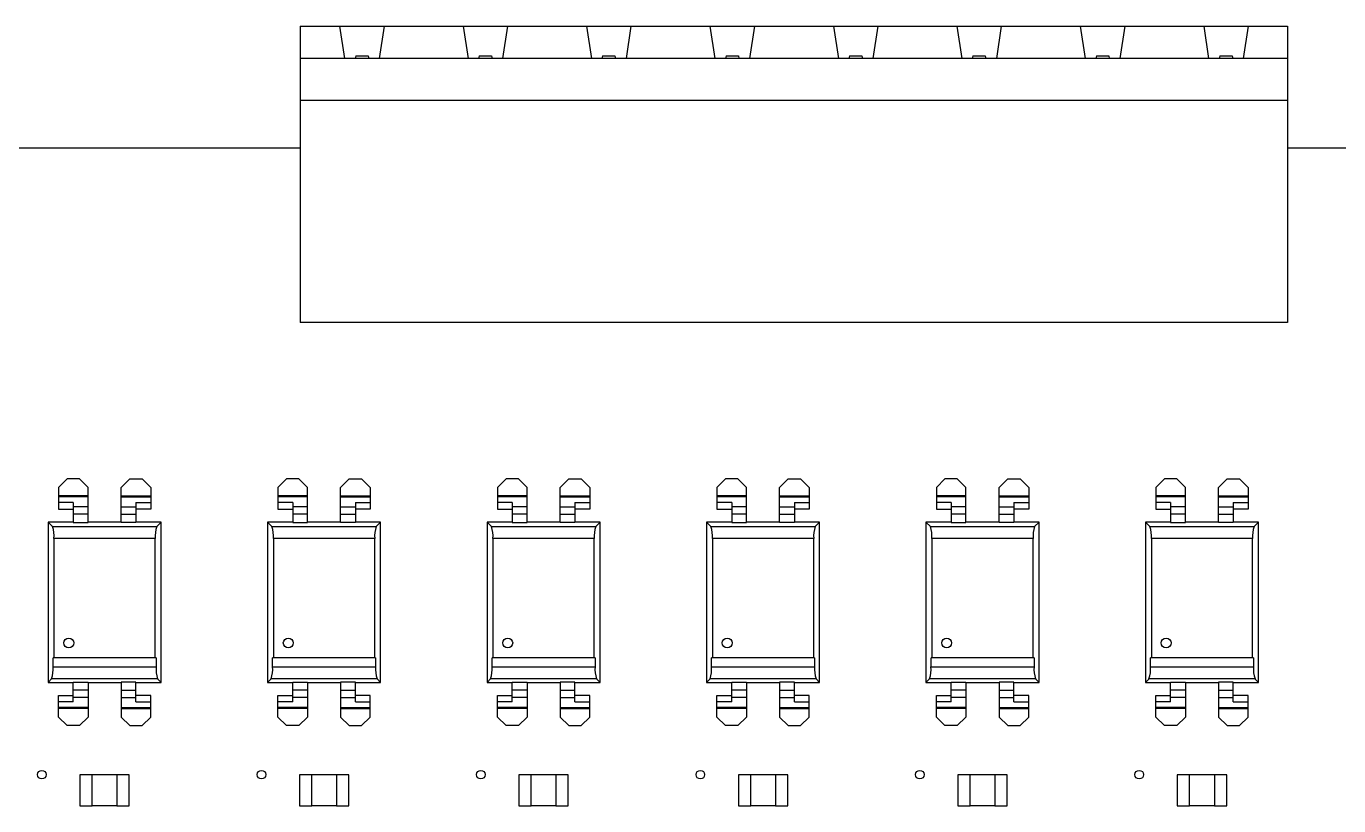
# Model space of a CAD drawing. Header units: millimetres. Extents: x 125 to 686, y 158 to 585.
# Drawn here: x 602.56 to 642.43, y 373.86 to 397.55 of the extents above; entities that cross this region are included whole.
import ezdxf

# ---------------------------------------------------------------- set-up
doc = ezdxf.new("R2010")
doc.units = ezdxf.units.MM

msp = doc.modelspace()

# ---------------------------------------------------------------- linework, layer by layer
at = {"color": 7, "linetype": 'Continuous', "lineweight": 25}
for p, q in [((610.876, 397.547), (610.876, 388.547)), ((610.876, 397.547), (640.876, 397.547)), ((612.076, 397.547), (612.226, 396.572)), ((613.426, 397.547), (613.276, 396.572)), ((615.826, 397.547), (615.976, 396.572)), ((617.176, 397.547), (617.026, 396.572)), ((619.576, 397.547), (619.726, 396.572)), ((620.926, 397.547), (620.776, 396.572)), ((623.326, 397.547), (623.476, 396.572)), ((624.676, 397.547), (624.526, 396.572)), ((627.076, 397.547), (627.226, 396.572)), ((628.426, 397.547), (628.276, 396.572)), ((630.826, 397.547), (630.976, 396.572)), ((632.176, 397.547), (632.026, 396.572)), ((634.576, 397.547), (634.726, 396.572)), ((635.926, 397.547), (635.776, 396.572)), ((638.326, 397.547), (638.476, 396.572)), ((639.676, 397.547), (639.526, 396.572)), ((640.876, 397.547), (640.876, 388.547)), ((640.876, 396.572), (610.876, 396.572)), ((612.564, 396.647), (612.545, 396.572)), ((612.564, 396.647), (612.939, 396.647)), ((612.939, 396.647), (612.958, 396.572)), ((616.314, 396.647), (616.295, 396.572)), ((616.314, 396.647), (616.689, 396.647)), ((616.689, 396.647), (616.708, 396.572)), ((620.064, 396.647), (620.045, 396.572)), ((620.064, 396.647), (620.439, 396.647)), ((620.439, 396.647), (620.458, 396.572)), ((623.814, 396.647), (623.795, 396.572)), ((623.814, 396.647), (624.189, 396.647)), ((624.189, 396.647), (624.208, 396.572)), ((627.564, 396.647), (627.545, 396.572)), ((627.564, 396.647), (627.939, 396.647)), ((627.939, 396.647), (627.958, 396.572)), ((631.314, 396.647), (631.295, 396.572)), ((631.314, 396.647), (631.689, 396.647)), ((631.689, 396.647), (631.708, 396.572)), ((635.064, 396.647), (635.045, 396.572)), ((635.064, 396.647), (635.439, 396.647)), ((635.439, 396.647), (635.458, 396.572)), ((638.814, 396.647), (638.795, 396.572)), ((638.814, 396.647), (639.189, 396.647)), ((639.189, 396.647), (639.208, 396.572)), ((610.876, 395.297), (640.876, 395.297)), ((610.876, 393.846), (573.646, 393.846)), ((644.214, 393.846), (640.876, 393.846)), ((640.876, 388.547), (610.876, 388.547)), ((603.534, 383.533), (603.796, 383.796)), ((604.171, 383.796), (603.796, 383.796)), ((604.171, 383.796), (604.434, 383.533)), ((605.701, 383.796), (605.439, 383.533)), ((605.701, 383.796), (606.076, 383.796)), ((606.339, 383.533), (606.076, 383.796)), ((610.201, 383.533), (610.464, 383.796)), ((610.839, 383.796), (610.464, 383.796)), ((610.839, 383.796), (611.101, 383.533)), ((612.369, 383.796), (612.106, 383.533)), ((612.369, 383.796), (612.744, 383.796)), ((613.006, 383.533), (612.744, 383.796)), ((616.869, 383.533), (617.131, 383.796)), ((617.506, 383.796), (617.131, 383.796)), ((617.506, 383.796), (617.769, 383.533)), ((619.036, 383.796), (618.774, 383.533)), ((619.036, 383.796), (619.411, 383.796)), ((619.674, 383.533), (619.411, 383.796)), ((623.536, 383.533), (623.799, 383.796)), ((624.174, 383.796), (623.799, 383.796)), ((624.174, 383.796), (624.436, 383.533)), ((625.704, 383.796), (625.441, 383.533)), ((625.704, 383.796), (626.079, 383.796)), ((626.341, 383.533), (626.079, 383.796)), ((630.204, 383.533), (630.466, 383.796)), ((630.841, 383.796), (630.466, 383.796)), ((630.841, 383.796), (631.104, 383.533)), ((632.371, 383.796), (632.109, 383.533)), ((632.371, 383.796), (632.746, 383.796)), ((633.009, 383.533), (632.746, 383.796)), ((636.871, 383.533), (637.134, 383.796)), ((637.509, 383.796), (637.134, 383.796)), ((637.509, 383.796), (637.771, 383.533)), ((639.039, 383.796), (638.776, 383.533)), ((639.039, 383.796), (639.414, 383.796)), ((639.676, 383.533), (639.414, 383.796)), ((603.534, 383.533), (603.534, 382.877)), ((604.434, 383.278), (603.534, 383.278)), ((604.434, 383.249), (603.534, 383.249)), ((604.434, 382.47), (604.434, 383.533)), ((605.439, 382.47), (605.439, 383.533)), ((605.439, 383.278), (606.339, 383.278)), ((605.439, 383.249), (606.339, 383.249)), ((606.339, 383.533), (606.339, 382.877)), ((610.201, 383.533), (610.201, 382.877)), ((611.101, 383.278), (610.201, 383.278)), ((611.101, 383.249), (610.201, 383.249)), ((611.101, 382.47), (611.101, 383.533)), ((612.106, 382.47), (612.106, 383.533)), ((612.106, 383.278), (613.006, 383.278)), ((612.106, 383.249), (613.006, 383.249)), ((613.006, 383.533), (613.006, 382.877)), ((616.869, 383.533), (616.869, 382.877)), ((617.769, 383.278), (616.869, 383.278)), ((617.769, 383.249), (616.869, 383.249)), ((617.769, 382.47), (617.769, 383.533)), ((618.774, 382.47), (618.774, 383.533)), ((618.774, 383.278), (619.674, 383.278)), ((618.774, 383.249), (619.674, 383.249)), ((619.674, 383.533), (619.674, 382.877)), ((623.536, 383.533), (623.536, 382.877)), ((624.436, 383.278), (623.536, 383.278)), ((624.436, 383.249), (623.536, 383.249)), ((624.436, 382.47), (624.436, 383.533)), ((625.441, 382.47), (625.441, 383.533)), ((625.441, 383.278), (626.341, 383.278)), ((625.441, 383.249), (626.341, 383.249)), ((626.341, 383.533), (626.341, 382.877)), ((630.204, 383.533), (630.204, 382.877)), ((631.104, 383.278), (630.204, 383.278)), ((631.104, 383.249), (630.204, 383.249)), ((631.104, 382.47), (631.104, 383.533)), ((632.109, 382.47), (632.109, 383.533)), ((632.109, 383.278), (633.009, 383.278)), ((632.109, 383.249), (633.009, 383.249)), ((633.009, 383.533), (633.009, 382.877)), ((636.871, 383.533), (636.871, 382.877)), ((637.771, 383.278), (636.871, 383.278)), ((637.771, 383.249), (636.871, 383.249)), ((637.771, 382.47), (637.771, 383.533)), ((638.776, 382.47), (638.776, 383.533)), ((638.776, 383.278), (639.676, 383.278)), ((638.776, 383.249), (639.676, 383.249)), ((639.676, 383.533), (639.676, 382.877)), ((603.984, 383.076), (603.534, 383.076)), ((603.534, 382.877), (603.984, 382.877)), ((603.984, 383.076), (603.984, 382.47)), ((604.434, 382.942), (603.984, 382.942)), ((605.439, 382.942), (605.889, 382.942)), ((605.889, 383.076), (605.889, 382.47)), ((605.889, 383.076), (606.339, 383.076)), ((606.339, 382.877), (605.889, 382.877)), ((610.651, 383.076), (610.201, 383.076)), ((610.201, 382.877), (610.651, 382.877)), ((610.651, 383.076), (610.651, 382.47)), ((611.101, 382.942), (610.651, 382.942)), ((612.106, 382.942), (612.556, 382.942)), ((612.556, 383.076), (612.556, 382.47)), ((612.556, 383.076), (613.006, 383.076)), ((613.006, 382.877), (612.556, 382.877)), ((617.319, 383.076), (616.869, 383.076)), ((616.869, 382.877), (617.319, 382.877)), ((617.319, 383.076), (617.319, 382.47)), ((617.769, 382.942), (617.319, 382.942)), ((618.774, 382.942), (619.224, 382.942)), ((619.224, 383.076), (619.224, 382.47)), ((619.224, 383.076), (619.674, 383.076)), ((619.674, 382.877), (619.224, 382.877)), ((623.986, 383.076), (623.536, 383.076)), ((623.536, 382.877), (623.986, 382.877)), ((623.986, 383.076), (623.986, 382.47)), ((624.436, 382.942), (623.986, 382.942)), ((625.441, 382.942), (625.891, 382.942)), ((625.891, 383.076), (625.891, 382.47)), ((625.891, 383.076), (626.341, 383.076)), ((626.341, 382.877), (625.891, 382.877)), ((630.654, 383.076), (630.204, 383.076)), ((630.204, 382.877), (630.654, 382.877)), ((630.654, 383.076), (630.654, 382.47)), ((631.104, 382.942), (630.654, 382.942)), ((632.109, 382.942), (632.559, 382.942)), ((632.559, 383.076), (632.559, 382.47)), ((632.559, 383.076), (633.009, 383.076)), ((633.009, 382.877), (632.559, 382.877)), ((637.321, 383.076), (636.871, 383.076)), ((636.871, 382.877), (637.321, 382.877)), ((637.321, 383.076), (637.321, 382.47)), ((637.771, 382.942), (637.321, 382.942)), ((638.776, 382.942), (639.226, 382.942)), ((639.226, 383.076), (639.226, 382.47)), ((639.226, 383.076), (639.676, 383.076)), ((639.676, 382.877), (639.226, 382.877)), ((603.219, 382.483), (603.219, 377.608)), ((603.353, 382.35), (603.219, 382.483)), ((603.984, 382.483), (603.219, 382.483)), ((604.434, 382.722), (603.984, 382.722)), ((603.984, 382.47), (604.434, 382.47)), ((605.439, 382.483), (604.434, 382.483)), ((605.439, 382.722), (605.889, 382.722)), ((605.889, 382.47), (605.439, 382.47)), ((606.654, 382.483), (605.889, 382.483)), ((606.52, 382.35), (606.654, 382.483)), ((606.654, 377.608), (606.654, 382.483)), ((609.886, 382.483), (609.886, 377.608)), ((610.02, 382.35), (609.886, 382.483)), ((610.651, 382.483), (609.886, 382.483)), ((611.101, 382.722), (610.651, 382.722)), ((610.651, 382.47), (611.101, 382.47)), ((612.106, 382.483), (611.101, 382.483)), ((612.106, 382.722), (612.556, 382.722)), ((612.556, 382.47), (612.106, 382.47)), ((613.321, 382.483), (612.556, 382.483)), ((613.187, 382.35), (613.321, 382.483)), ((613.321, 377.608), (613.321, 382.483)), ((616.554, 382.483), (616.554, 377.608)), ((616.688, 382.35), (616.554, 382.483)), ((617.319, 382.483), (616.554, 382.483)), ((617.769, 382.722), (617.319, 382.722)), ((617.319, 382.47), (617.769, 382.47)), ((618.774, 382.483), (617.769, 382.483)), ((618.774, 382.722), (619.224, 382.722)), ((619.224, 382.47), (618.774, 382.47)), ((619.989, 382.483), (619.224, 382.483)), ((619.855, 382.35), (619.989, 382.483)), ((619.989, 377.608), (619.989, 382.483)), ((623.221, 382.483), (623.221, 377.608)), ((623.355, 382.35), (623.221, 382.483)), ((623.986, 382.483), (623.221, 382.483)), ((624.436, 382.722), (623.986, 382.722)), ((623.986, 382.47), (624.436, 382.47)), ((625.441, 382.483), (624.436, 382.483)), ((625.441, 382.722), (625.891, 382.722)), ((625.891, 382.47), (625.441, 382.47)), ((626.656, 382.483), (625.891, 382.483)), ((626.522, 382.35), (626.656, 382.483)), ((626.656, 377.608), (626.656, 382.483)), ((629.889, 382.483), (629.889, 377.608)), ((630.023, 382.35), (629.889, 382.483)), ((630.654, 382.483), (629.889, 382.483)), ((631.104, 382.722), (630.654, 382.722)), ((630.654, 382.47), (631.104, 382.47)), ((632.109, 382.483), (631.104, 382.483)), ((632.109, 382.722), (632.559, 382.722)), ((632.559, 382.47), (632.109, 382.47)), ((633.324, 382.483), (632.559, 382.483)), ((633.19, 382.35), (633.324, 382.483)), ((633.324, 377.608), (633.324, 382.483)), ((636.556, 382.483), (636.556, 377.608)), ((636.69, 382.35), (636.556, 382.483)), ((637.321, 382.483), (636.556, 382.483)), ((637.771, 382.722), (637.321, 382.722)), ((637.321, 382.47), (637.771, 382.47)), ((638.776, 382.483), (637.771, 382.483)), ((638.776, 382.722), (639.226, 382.722)), ((639.226, 382.47), (638.776, 382.47)), ((639.991, 382.483), (639.226, 382.483)), ((639.857, 382.35), (639.991, 382.483)), ((639.991, 377.608), (639.991, 382.483)), ((603.353, 382.35), (606.52, 382.35)), ((610.02, 382.35), (613.187, 382.35)), ((616.688, 382.35), (619.855, 382.35)), ((623.355, 382.35), (626.522, 382.35)), ((630.023, 382.35), (633.19, 382.35)), ((636.69, 382.35), (639.857, 382.35)), ((603.398, 381.978), (603.398, 378.358)), ((606.475, 381.978), (603.398, 381.978)), ((606.475, 378.358), (606.475, 381.978)), ((613.142, 381.978), (610.065, 381.978)), ((610.065, 381.978), (610.065, 378.358)), ((613.142, 378.358), (613.142, 381.978)), ((616.733, 381.978), (616.733, 378.358)), ((619.81, 381.978), (616.733, 381.978)), ((619.81, 378.358), (619.81, 381.978)), ((623.4, 381.978), (623.4, 378.358)), ((626.477, 381.978), (623.4, 381.978)), ((626.477, 378.358), (626.477, 381.978)), ((630.068, 381.978), (630.068, 378.358)), ((633.145, 381.978), (630.068, 381.978)), ((633.145, 378.358), (633.145, 381.978)), ((636.735, 381.978), (636.735, 378.358)), ((639.812, 381.978), (636.735, 381.978)), ((639.812, 378.358), (639.812, 381.978)), ((603.372, 378.087), (603.372, 378.358)), ((606.501, 378.358), (603.372, 378.358)), ((603.372, 378.087), (606.501, 378.087)), ((606.501, 378.358), (606.501, 378.087)), ((610.039, 378.087), (610.039, 378.358)), ((613.168, 378.358), (610.039, 378.358)), ((610.039, 378.087), (613.168, 378.087)), ((613.168, 378.358), (613.168, 378.087)), ((619.836, 378.358), (616.707, 378.358)), ((616.707, 378.087), (616.707, 378.358)), ((616.707, 378.087), (619.836, 378.087)), ((619.836, 378.358), (619.836, 378.087)), ((626.503, 378.358), (623.374, 378.358)), ((623.374, 378.087), (623.374, 378.358)), ((623.374, 378.087), (626.503, 378.087)), ((626.503, 378.358), (626.503, 378.087)), ((630.042, 378.087), (630.042, 378.358)), ((633.171, 378.358), (630.042, 378.358)), ((630.042, 378.087), (633.171, 378.087)), ((633.171, 378.358), (633.171, 378.087)), ((636.709, 378.087), (636.709, 378.358)), ((639.838, 378.358), (636.709, 378.358)), ((636.709, 378.087), (639.838, 378.087)), ((639.838, 378.358), (639.838, 378.087)), ((603.326, 377.716), (603.219, 377.608)), ((603.219, 377.608), (603.984, 377.608)), ((606.546, 377.716), (603.326, 377.716)), ((603.984, 377.016), (603.984, 377.622)), ((603.984, 377.622), (604.434, 377.622)), ((604.434, 377.622), (604.434, 376.558)), ((604.434, 377.608), (605.439, 377.608)), ((605.889, 377.622), (605.439, 377.622)), ((605.439, 377.622), (605.439, 376.558)), ((605.889, 377.016), (605.889, 377.622)), ((605.889, 377.608), (606.654, 377.608)), ((606.546, 377.716), (606.654, 377.608)), ((609.994, 377.716), (609.886, 377.608)), ((609.886, 377.608), (610.651, 377.608)), ((613.214, 377.716), (609.994, 377.716)), ((610.651, 377.016), (610.651, 377.622)), ((610.651, 377.622), (611.101, 377.622)), ((611.101, 377.622), (611.101, 376.558)), ((611.101, 377.608), (612.106, 377.608)), ((612.556, 377.622), (612.106, 377.622)), ((612.106, 377.622), (612.106, 376.558)), ((612.556, 377.016), (612.556, 377.622)), ((612.556, 377.608), (613.321, 377.608)), ((613.214, 377.716), (613.321, 377.608)), ((616.661, 377.716), (616.554, 377.608)), ((616.554, 377.608), (617.319, 377.608)), ((619.881, 377.716), (616.661, 377.716)), ((617.319, 377.016), (617.319, 377.622)), ((617.319, 377.622), (617.769, 377.622)), ((617.769, 377.622), (617.769, 376.558)), ((617.769, 377.608), (618.774, 377.608)), ((619.224, 377.622), (618.774, 377.622)), ((618.774, 377.622), (618.774, 376.558)), ((619.224, 377.016), (619.224, 377.622)), ((619.224, 377.608), (619.989, 377.608)), ((619.881, 377.716), (619.989, 377.608)), ((623.329, 377.716), (623.221, 377.608)), ((623.221, 377.608), (623.986, 377.608)), ((626.549, 377.716), (623.329, 377.716)), ((623.986, 377.016), (623.986, 377.622)), ((623.986, 377.622), (624.436, 377.622)), ((624.436, 377.622), (624.436, 376.558)), ((624.436, 377.608), (625.441, 377.608)), ((625.891, 377.622), (625.441, 377.622)), ((625.441, 377.622), (625.441, 376.558)), ((625.891, 377.016), (625.891, 377.622)), ((625.891, 377.608), (626.656, 377.608)), ((626.549, 377.716), (626.656, 377.608)), ((629.996, 377.716), (629.889, 377.608)), ((629.889, 377.608), (630.654, 377.608)), ((633.216, 377.716), (629.996, 377.716)), ((630.654, 377.016), (630.654, 377.622)), ((630.654, 377.622), (631.104, 377.622)), ((631.104, 377.622), (631.104, 376.558)), ((631.104, 377.608), (632.109, 377.608)), ((632.559, 377.622), (632.109, 377.622)), ((632.109, 377.622), (632.109, 376.558)), ((632.559, 377.016), (632.559, 377.622)), ((632.559, 377.608), (633.324, 377.608)), ((633.216, 377.716), (633.324, 377.608)), ((636.664, 377.716), (636.556, 377.608)), ((636.556, 377.608), (637.321, 377.608)), ((639.884, 377.716), (636.664, 377.716)), ((637.321, 377.016), (637.321, 377.622)), ((637.321, 377.622), (637.771, 377.622)), ((637.771, 377.622), (637.771, 376.558)), ((637.771, 377.608), (638.776, 377.608)), ((639.226, 377.622), (638.776, 377.622)), ((638.776, 377.622), (638.776, 376.558)), ((639.226, 377.016), (639.226, 377.622)), ((639.226, 377.608), (639.991, 377.608)), ((639.884, 377.716), (639.991, 377.608)), ((603.534, 376.558), (603.534, 377.215)), ((603.534, 377.215), (603.984, 377.215)), ((604.434, 377.37), (603.984, 377.37)), ((605.439, 377.37), (605.889, 377.37)), ((606.339, 377.215), (605.889, 377.215)), ((606.339, 376.558), (606.339, 377.215)), ((610.201, 376.558), (610.201, 377.215)), ((610.201, 377.215), (610.651, 377.215)), ((611.101, 377.37), (610.651, 377.37)), ((612.106, 377.37), (612.556, 377.37)), ((613.006, 377.215), (612.556, 377.215)), ((613.006, 376.558), (613.006, 377.215)), ((616.869, 376.558), (616.869, 377.215)), ((616.869, 377.215), (617.319, 377.215)), ((617.769, 377.37), (617.319, 377.37)), ((618.774, 377.37), (619.224, 377.37)), ((619.674, 377.215), (619.224, 377.215)), ((619.674, 376.558), (619.674, 377.215)), ((623.536, 376.558), (623.536, 377.215)), ((623.536, 377.215), (623.986, 377.215)), ((624.436, 377.37), (623.986, 377.37)), ((625.441, 377.37), (625.891, 377.37)), ((626.341, 377.215), (625.891, 377.215)), ((626.341, 376.558), (626.341, 377.215)), ((630.204, 376.558), (630.204, 377.215)), ((630.204, 377.215), (630.654, 377.215)), ((631.104, 377.37), (630.654, 377.37)), ((632.109, 377.37), (632.559, 377.37)), ((633.009, 377.215), (632.559, 377.215)), ((633.009, 376.558), (633.009, 377.215)), ((636.871, 376.558), (636.871, 377.215)), ((636.871, 377.215), (637.321, 377.215)), ((637.771, 377.37), (637.321, 377.37)), ((638.776, 377.37), (639.226, 377.37)), ((639.676, 377.215), (639.226, 377.215)), ((639.676, 376.558), (639.676, 377.215)), ((603.984, 377.016), (603.534, 377.016)), ((604.434, 376.843), (603.534, 376.843)), ((604.434, 376.814), (603.534, 376.814)), ((604.434, 377.15), (603.984, 377.15)), ((605.439, 377.15), (605.889, 377.15)), ((605.439, 376.843), (606.339, 376.843)), ((605.439, 376.814), (606.339, 376.814)), ((605.889, 377.016), (606.339, 377.016)), ((610.651, 377.016), (610.201, 377.016)), ((611.101, 376.843), (610.201, 376.843)), ((611.101, 376.814), (610.201, 376.814)), ((611.101, 377.15), (610.651, 377.15)), ((612.106, 377.15), (612.556, 377.15)), ((612.106, 376.843), (613.006, 376.843)), ((612.106, 376.814), (613.006, 376.814)), ((612.556, 377.016), (613.006, 377.016)), ((617.319, 377.016), (616.869, 377.016)), ((617.769, 376.843), (616.869, 376.843)), ((617.769, 376.814), (616.869, 376.814)), ((617.769, 377.15), (617.319, 377.15)), ((618.774, 377.15), (619.224, 377.15)), ((618.774, 376.843), (619.674, 376.843)), ((618.774, 376.814), (619.674, 376.814)), ((619.224, 377.016), (619.674, 377.016)), ((623.986, 377.016), (623.536, 377.016)), ((624.436, 376.843), (623.536, 376.843)), ((624.436, 376.814), (623.536, 376.814)), ((624.436, 377.15), (623.986, 377.15)), ((625.441, 377.15), (625.891, 377.15)), ((625.441, 376.843), (626.341, 376.843)), ((625.441, 376.814), (626.341, 376.814)), ((625.891, 377.016), (626.341, 377.016)), ((630.654, 377.016), (630.204, 377.016)), ((631.104, 376.843), (630.204, 376.843)), ((631.104, 376.814), (630.204, 376.814)), ((631.104, 377.15), (630.654, 377.15)), ((632.109, 377.15), (632.559, 377.15)), ((632.109, 376.843), (633.009, 376.843)), ((632.109, 376.814), (633.009, 376.814)), ((632.559, 377.016), (633.009, 377.016)), ((637.321, 377.016), (636.871, 377.016)), ((637.771, 376.843), (636.871, 376.843)), ((637.771, 376.814), (636.871, 376.814)), ((637.771, 377.15), (637.321, 377.15)), ((638.776, 377.15), (639.226, 377.15)), ((638.776, 376.843), (639.676, 376.843)), ((638.776, 376.814), (639.676, 376.814)), ((639.226, 377.016), (639.676, 377.016)), ((603.534, 376.558), (603.796, 376.296)), ((604.171, 376.296), (604.434, 376.558)), ((605.701, 376.296), (605.439, 376.558)), ((606.339, 376.558), (606.076, 376.296)), ((610.201, 376.558), (610.464, 376.296)), ((610.839, 376.296), (611.101, 376.558)), ((612.369, 376.296), (612.106, 376.558)), ((613.006, 376.558), (612.744, 376.296)), ((616.869, 376.558), (617.131, 376.296)), ((617.506, 376.296), (617.769, 376.558)), ((619.036, 376.296), (618.774, 376.558)), ((619.674, 376.558), (619.411, 376.296)), ((623.536, 376.558), (623.799, 376.296)), ((624.174, 376.296), (624.436, 376.558)), ((625.704, 376.296), (625.441, 376.558)), ((626.341, 376.558), (626.079, 376.296)), ((630.204, 376.558), (630.466, 376.296)), ((630.841, 376.296), (631.104, 376.558)), ((632.371, 376.296), (632.109, 376.558)), ((633.009, 376.558), (632.746, 376.296)), ((636.871, 376.558), (637.134, 376.296)), ((637.509, 376.296), (637.771, 376.558)), ((639.039, 376.296), (638.776, 376.558)), ((639.676, 376.558), (639.414, 376.296)), ((604.171, 376.296), (603.796, 376.296)), ((605.701, 376.296), (606.076, 376.296)), ((610.839, 376.296), (610.464, 376.296)), ((612.369, 376.296), (612.744, 376.296)), ((617.506, 376.296), (617.131, 376.296)), ((619.036, 376.296), (619.411, 376.296)), ((624.174, 376.296), (623.799, 376.296)), ((625.704, 376.296), (626.079, 376.296)), ((630.841, 376.296), (630.466, 376.296)), ((632.371, 376.296), (632.746, 376.296)), ((637.509, 376.296), (637.134, 376.296)), ((639.039, 376.296), (639.414, 376.296)), ((604.186, 374.8), (604.186, 373.862)), ((604.561, 374.8), (604.186, 374.8)), ((604.561, 373.862), (604.561, 374.8)), ((605.311, 374.799), (604.561, 374.799)), ((605.311, 374.8), (605.311, 373.862)), ((605.686, 374.8), (605.311, 374.8)), ((605.686, 373.862), (605.686, 374.8)), ((611.229, 374.8), (610.854, 374.8)), ((610.854, 374.8), (610.854, 373.862)), ((611.229, 373.862), (611.229, 374.8)), ((611.979, 374.799), (611.229, 374.799)), ((612.354, 374.8), (611.979, 374.8)), ((611.979, 374.8), (611.979, 373.862)), ((612.354, 373.862), (612.354, 374.8)), ((617.521, 374.8), (617.521, 373.862)), ((617.896, 374.8), (617.521, 374.8)), ((617.896, 373.862), (617.896, 374.8)), ((618.646, 374.799), (617.896, 374.799)), ((618.646, 374.8), (618.646, 373.862)), ((619.021, 374.8), (618.646, 374.8)), ((619.021, 373.862), (619.021, 374.8)), ((624.189, 374.8), (624.189, 373.862)), ((624.564, 374.8), (624.189, 374.8)), ((624.564, 373.862), (624.564, 374.8)), ((625.314, 374.799), (624.564, 374.799)), ((625.314, 374.8), (625.314, 373.862)), ((625.689, 374.8), (625.314, 374.8)), ((625.689, 373.862), (625.689, 374.8)), ((630.856, 374.8), (630.856, 373.862)), ((631.231, 374.8), (630.856, 374.8)), ((631.231, 373.862), (631.231, 374.8)), ((631.981, 374.799), (631.231, 374.799)), ((631.981, 374.8), (631.981, 373.862)), ((632.356, 374.8), (631.981, 374.8)), ((632.356, 373.862), (632.356, 374.8)), ((637.524, 374.8), (637.524, 373.862)), ((637.899, 374.8), (637.524, 374.8)), ((637.899, 373.862), (637.899, 374.8)), ((638.649, 374.799), (637.899, 374.799)), ((639.024, 374.8), (638.649, 374.8)), ((638.649, 374.8), (638.649, 373.862)), ((639.024, 373.862), (639.024, 374.8)), ((604.186, 373.862), (604.561, 373.862)), ((605.311, 373.863), (604.561, 373.863)), ((605.311, 373.862), (605.686, 373.862)), ((610.854, 373.862), (611.229, 373.862)), ((611.979, 373.863), (611.229, 373.863)), ((611.979, 373.862), (612.354, 373.862)), ((617.521, 373.862), (617.896, 373.862)), ((618.646, 373.863), (617.896, 373.863)), ((618.646, 373.862), (619.021, 373.862)), ((624.189, 373.862), (624.564, 373.862)), ((625.314, 373.863), (624.564, 373.863)), ((625.314, 373.862), (625.689, 373.862)), ((630.856, 373.862), (631.231, 373.862)), ((631.981, 373.863), (631.231, 373.863)), ((631.981, 373.862), (632.356, 373.862)), ((637.524, 373.862), (637.899, 373.862)), ((638.649, 373.863), (637.899, 373.863)), ((638.649, 373.862), (639.024, 373.862))]:
    msp.add_line(p, q, dxfattribs=at)
for centre, radius in [((603.848, 378.808), 0.15), ((603.848, 378.808), 0.15), ((610.515, 378.808), 0.15), ((610.515, 378.808), 0.15), ((617.183, 378.808), 0.15), ((617.183, 378.808), 0.15), ((623.85, 378.808), 0.15), ((623.85, 378.808), 0.15), ((630.518, 378.808), 0.15), ((630.518, 378.808), 0.15), ((637.185, 378.808), 0.15), ((637.185, 378.808), 0.15), ((603.031, 374.807), 0.131), ((609.699, 374.807), 0.131), ((616.366, 374.807), 0.131), ((623.034, 374.807), 0.131), ((629.701, 374.807), 0.131), ((636.369, 374.807), 0.131)]:
    msp.add_circle(centre, radius, dxfattribs=at)
for centre, start, end in [((602.469, 382.053), 355.3894, 18.5412), ((607.404, 382.053), 161.4588, 184.6106), ((609.136, 382.053), 355.3894, 18.5412), ((614.071, 382.053), 161.4588, 184.6106), ((615.804, 382.053), 355.3894, 18.5412), ((620.739, 382.053), 161.4588, 184.6106), ((622.471, 382.053), 355.3894, 18.5412), ((627.406, 382.053), 161.4588, 184.6106), ((629.139, 382.053), 355.3894, 18.5412), ((634.074, 382.053), 161.4588, 184.6106), ((635.806, 382.053), 355.3894, 18.5412), ((640.741, 382.053), 161.4588, 184.6106), ((602.442, 378.012), 341.4588, 4.6106), ((607.43, 378.012), 175.3894, 198.5412), ((609.11, 378.012), 341.4588, 4.6106), ((614.098, 378.012), 175.3894, 198.5412), ((615.777, 378.012), 341.4588, 4.6106), ((620.765, 378.012), 175.3894, 198.5412), ((622.445, 378.012), 341.4588, 4.6106), ((627.433, 378.012), 175.3894, 198.5412), ((629.112, 378.012), 341.4588, 4.6106), ((634.1, 378.012), 175.3894, 198.5412), ((635.78, 378.012), 341.4588, 4.6106), ((640.768, 378.012), 175.3894, 198.5412)]:
    msp.add_arc(centre, 0.932, start, end, dxfattribs=at)

doc.saveas('drawing.dxf')
